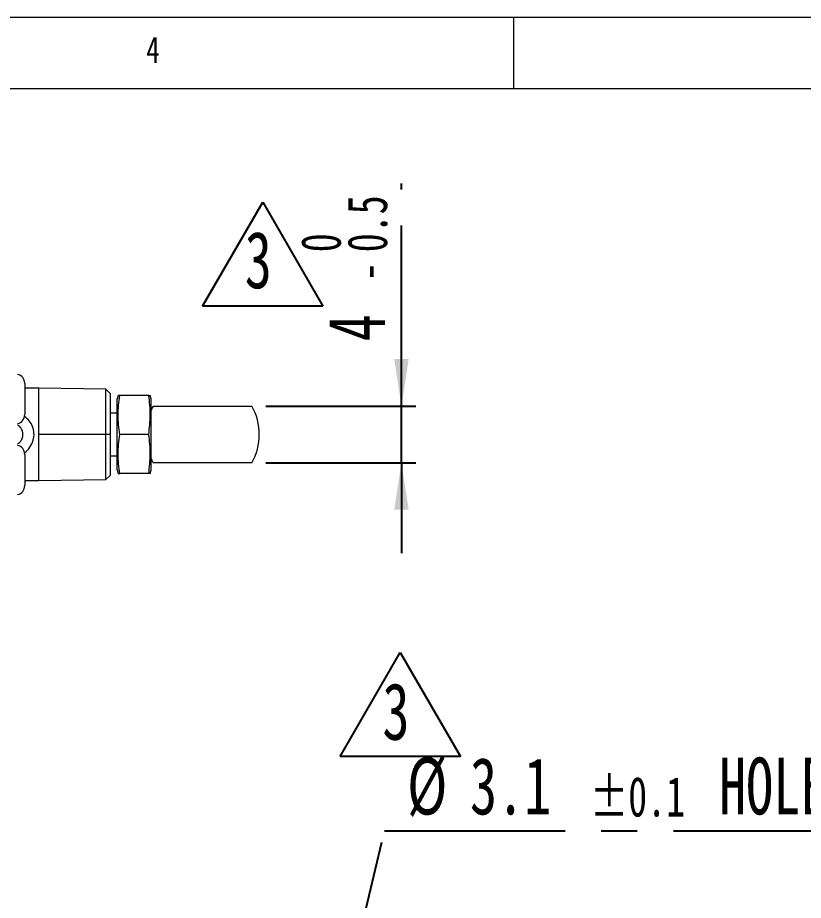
# Paper-space layout '시트2-ENG' of a CAD drawing. Header units: millimetres. Extents: x 5 to 415, y 5 to 292.
# Drawn here: x 175.1 to 230.4, y 229.9 to 292 of the extents above; entities that cross this region are included whole.
import ezdxf

# ---------------------------------------------------------------- set-up
doc = ezdxf.new("R2010")
doc.units = ezdxf.units.MM
doc.linetypes.add('CENTERX2', pattern=[20.32, 12.7, -2.54, 2.54, -2.54])
doc.layers.add('CENTER_LINE', color=7, linetype='CENTERX2')
doc.styles.add('SLDTEXTSTYLE0', font='TXT', dxfattribs={"width": 0.7})
doc.styles.add('SLDTEXTSTYLE3', font='TXT', dxfattribs={"width": 0.75})
doc.dimstyles.new('SLDDIMSTYLE6', dxfattribs={"dimtxt": 4, "dimasz": 3.302, "dimexe": 0, "dimexo": 0.0625, "dimgap": 1, "dimtad": 0, "dimtih": 1, "dimtoh": 1, "dimrnd": 1e-09, "dimzin": 12, "dimdsep": 46, "dimtxsty": 'SLDTEXTSTYLE0', "dimsah": 1, "dimcen": 0, "dimadec": 0, "dimazin": 3, "dimtol": 1, "dimtp": 0.1, "dimtm": 0.1, "dimtfac": 1, "dimtmove": 0, "dimatfit": 3, "dimfxl": 1, "dimfrac": 2, "dimtolj": 1, "dimarcsym": 0})
doc.dimstyles.new('SLDDIMSTYLE8', dxfattribs={"dimtxt": 4, "dimasz": 3.302, "dimexe": 0, "dimexo": 0.0625, "dimgap": 1, "dimtad": 1, "dimrnd": 1e-09, "dimzin": 12, "dimdsep": 46, "dimtxsty": 'SLDTEXTSTYLE0', "dimsah": 1, "dimcen": 0.09, "dimadec": 0, "dimazin": 3, "dimtol": 1, "dimtm": 0.5, "dimtfac": 1, "dimtmove": 0, "dimatfit": 0, "dimfxl": 1, "dimfrac": 2, "dimtolj": 1, "dimarcsym": 0})

# ---------------------------------------------------------------- blocks, each defined once
blk = doc.blocks.new('_D_37')
at = {"layer": 'CENTER_LINE'}
for p, q in [((188.477, 182.048), (200.928, 234.756)), ((200.928, 234.756), (236.95, 234.756)), ((187.765, 179.031), (188.477, 182.048)), ((187.765, 179.031), (186.305, 172.851))]:
    blk.add_line(p, q, dxfattribs=at)
for points in [[(188.477, 182.048), (189.731, 185.145), (188.742, 185.378)], [(187.765, 179.031), (186.511, 175.934), (187.5, 175.701)]]:
    blk.add_solid(points, dxfattribs=at)
at = {"layer": 'CENTER_LINE', "attachment_point": 1, "style": 'SLDTEXTSTYLE0'}
for s, insert, char_height in [('%%c', (202.515, 239.912), 4), ('3.1', (206.943, 239.912), 4), ('HOLE', (224.461, 239.912), 4), ('±0.1', (215.405, 238.563), 2.8)]:
    blk.add_mtext(s, dxfattribs=dict(at, insert=insert, char_height=char_height))
blk = doc.blocks.new('_D_44')
at = {"layer": 'CENTER_LINE'}
for p, q in [((202.121, 264.659), (202.121, 280.326)), ((192.585, 264.659), (203.121, 264.659)), ((202.121, 260.659), (202.121, 264.659)), ((192.585, 260.659), (203.121, 260.659)), ((202.121, 260.659), (202.121, 254.309))]:
    blk.add_line(p, q, dxfattribs=at)
for points in [[(202.121, 264.659), (202.629, 267.961), (201.613, 267.961)], [(202.121, 260.659), (201.613, 257.357), (202.629, 257.357)]]:
    blk.add_solid(points, dxfattribs=at)
at = {"layer": 'CENTER_LINE', "attachment_point": 1, "rotation": 90, "style": 'SLDTEXTSTYLE0'}
for s, insert, char_height in [('0.5', (198.313, 275.488), 2.8), ('0', (195.05, 275.488), 2.8), ('-', (198.313, 273.45), 2.8), ('4', (196.965, 269.222), 4)]:
    blk.add_mtext(s, dxfattribs=dict(at, insert=insert, char_height=char_height))
blk = doc.blocks.new('SW_NOTE_0_17')
at = {"layer": 'CENTER_LINE', "color": 0}
for p, q in [((-2.966, -0.11), (1.268, 7.223)), ((1.268, 7.223), (5.502, -0.11)), ((5.502, -0.11), (-2.966, -0.11))]:
    blk.add_line(p, q, dxfattribs=at)
at = {"layer": 'CENTER_LINE', "color": 0, "insert": (0, 5.156), "char_height": 4, "attachment_point": 1, "style": 'SLDTEXTSTYLE0'}
blk.add_mtext('3', dxfattribs=at)
blk = doc.blocks.new('SW_NOTE_0_18')
at = {"layer": 'CENTER_LINE', "color": 0}
for p, q in [((-2.976, -0.029), (1.258, 7.305)), ((1.258, 7.305), (5.491, -0.029)), ((5.491, -0.029), (-2.976, -0.029))]:
    blk.add_line(p, q, dxfattribs=at)
at = {"layer": 'CENTER_LINE', "color": 0, "insert": (0, 5.156), "char_height": 4, "attachment_point": 1, "style": 'SLDTEXTSTYLE0'}
blk.add_mtext('3', dxfattribs=at)

psp = doc.layouts.new('시트2-ENG')

# ---------------------------------------------------------------- linework, layer by layer
at = {"color": 7, "linetype": 'Continuous', "lineweight": 18}
for p, q in [((415, 292), (5, 292)), ((210, 292), (210, 287)), ((410.25, 287), (10, 287)), ((175.621, 266.259), (175.621, 264.059)), ((176.621, 265.909), (175.621, 265.909)), ((181.328, 265.841), (176.621, 265.909)), ((181.621, 265.541), (181.328, 265.841)), ((182.188, 265.409), (182.121, 265.159)), ((184.34, 265.409), (182.302, 265.409)), ((184.521, 265.159), (184.454, 265.409)), ((182.121, 260.159), (182.121, 265.159)), ((184.521, 260.159), (184.521, 265.159)), ((182.121, 264.159), (181.621, 264.159)), ((184.657, 264.659), (191.585, 264.659)), ((181.621, 262.659), (181.328, 262.659)), ((184.34, 262.659), (182.302, 262.659)), ((175.621, 261.259), (175.621, 259.059)), ((181.621, 261.159), (182.121, 261.159)), ((191.585, 260.659), (184.657, 260.659)), ((181.328, 259.478), (181.621, 259.778)), ((182.121, 260.159), (182.188, 259.909)), ((184.34, 259.909), (182.302, 259.909)), ((184.454, 259.909), (184.521, 260.159)), ((175.621, 259.409), (176.621, 259.409)), ((176.621, 259.409), (181.328, 259.478))]:
    psp.add_line(p, q, dxfattribs=at)
for centre, radius, start, end in [((174.971, 266.259), 0.65, 0, 76.65764), ((188.121, 262.659), 4, 150, 154.15807), ((188.121, 262.659), 4, 330, 30), ((174.971, 264.059), 0.65, 283.34236, 0), ((174.971, 261.259), 0.65, 0, 76.65764), ((188.121, 262.659), 4, 205.84193, 210), ((174.971, 259.059), 0.65, 283.34236, 0)]:
    psp.add_arc(centre, radius, start, end, dxfattribs=at)
for points in [[(176.621, 262.659), (176.621, 262.872), (176.621, 263.298), (176.621, 263.911), (176.621, 264.477), (176.621, 264.972), (176.621, 265.38), (176.621, 265.68), (176.621, 265.873), (176.621, 265.897), (176.621, 265.909)], [(176.621, 259.409), (176.621, 259.422), (176.621, 259.446), (176.621, 259.639), (176.621, 259.939), (176.621, 260.347), (176.621, 260.842), (176.621, 261.408), (176.621, 262.021), (176.621, 262.447), (176.621, 262.659)]]:
    psp.add_open_spline(points, degree=3, dxfattribs=at)
for points, knots in [([(181.328, 262.659), (181.328, 262.868), (181.328, 263.284), (181.328, 263.885), (181.328, 264.438), (181.328, 264.924), (181.328, 265.323), (181.328, 265.617), (181.328, 265.806), (181.328, 265.829), (181.328, 265.841)], [0, 0, 0, 0, 0.125067, 0.250128, 0.375199, 0.500288, 0.625392, 0.750491, 0.875565, 1, 1, 1, 1]), ([(181.621, 265.541), (181.621, 265.53), (181.621, 265.509), (181.621, 265.338), (181.621, 265.071), (181.621, 264.709), (181.621, 264.27), (181.621, 263.769), (181.621, 263.225), (181.621, 262.848), (181.621, 262.659)], [0, 0, 0, 0, 0.124681, 0.249813, 0.37499, 0.499725, 0.625099, 0.749753, 0.875052, 1, 1, 1, 1]), ([(182.302, 265.409), (182.239, 265.409), (182.167, 265.409), (182.196, 265.409), (182.2, 265.409)], [0, 0, 0, 0, 0.866838, 1, 1, 1, 1]), ([(182.302, 262.659), (182.247, 263.113), (182.165, 263.797), (182.207, 264.717), (182.27, 265.178), (182.302, 265.409)], [0, 0, 0, 0, 0.4950703, 0.7469106, 1, 1, 1, 1]), ([(184.34, 262.659), (184.395, 263.113), (184.477, 263.797), (184.435, 264.717), (184.372, 265.178), (184.34, 265.409)], [0, 0, 0, 0, 0.4950703, 0.7469106, 1, 1, 1, 1]), ([(184.34, 265.409), (184.402, 265.409), (184.474, 265.409), (184.446, 265.409), (184.442, 265.409)], [0, 0, 0, 0, 0.866838, 1, 1, 1, 1]), ([(175.595, 261.385), (175.605, 261.39), (175.767, 261.47), (176.004, 261.756), (176.242, 262.222), (176.296, 262.748), (176.186, 263.23), (175.958, 263.645), (175.716, 263.834), (175.598, 263.926)], [0, 0, 0, 0, 0.010578, 0.182194, 0.363921, 0.53359, 0.68989, 0.848589, 1, 1, 1, 1]), ([(175.49, 262.659), (175.482, 262.745), (175.467, 262.915), (175.341, 263.137), (175.222, 263.281), (175.132, 263.322), (175.121, 263.327)], [0, 0, 0, 0, 0.313207, 0.62575, 0.95571, 1, 1, 1, 1]), ([(175.121, 261.996), (175.165, 262.024), (175.287, 262.102), (175.421, 262.302), (175.485, 262.51), (175.489, 262.631), (175.49, 262.659)], [0, 0, 0, 0, 0.200643, 0.548816, 0.894878, 1, 1, 1, 1]), ([(181.328, 262.659), (180.449, 262.659), (178.88, 262.659), (177.311, 262.659), (176.621, 262.659)], [0, 0, 0, 0, 0.560014, 1, 1, 1, 1]), ([(181.328, 259.478), (181.328, 259.478), (181.328, 259.457), (181.328, 259.528), (181.328, 259.699), (181.328, 259.998), (181.328, 260.395), (181.328, 260.88), (181.328, 261.434), (181.328, 262.035), (181.328, 262.451), (181.328, 262.659)], [0, 0, 0, 0, 0.0002415, 0.1252183, 0.2501975, 0.3751614, 0.5001078, 0.6250592, 0.7500328, 0.8750195, 1, 1, 1, 1]), ([(181.621, 262.659), (181.621, 262.47), (181.621, 262.092), (181.621, 261.547), (181.621, 261.046), (181.621, 260.607), (181.621, 260.247), (181.621, 259.981), (181.621, 259.81), (181.621, 259.788), (181.621, 259.778)], [0, 0, 0, 0, 0.125679, 0.25024, 0.375404, 0.500297, 0.625079, 0.750287, 0.874832, 1, 1, 1, 1]), ([(182.302, 259.909), (182.247, 260.363), (182.165, 261.047), (182.207, 261.967), (182.27, 262.428), (182.302, 262.659)], [0, 0, 0, 0, 0.49507, 0.746911, 1, 1, 1, 1]), ([(184.34, 259.909), (184.395, 260.363), (184.477, 261.047), (184.435, 261.967), (184.372, 262.428), (184.34, 262.659)], [0, 0, 0, 0, 0.49507, 0.746911, 1, 1, 1, 1]), ([(182.199, 259.909), (182.195, 259.909), (182.167, 259.909), (182.239, 259.909), (182.302, 259.909)], [0, 0, 0, 0, 0.119933, 1, 1, 1, 1]), ([(184.443, 259.909), (184.447, 259.909), (184.475, 259.909), (184.403, 259.909), (184.34, 259.909)], [0, 0, 0, 0, 0.119933, 1, 1, 1, 1])]:
    psp.add_open_spline(points, degree=3, knots=knots, dxfattribs=at)

# ---------------------------------------------------------------- block references
at = {"layer": 'CENTER_LINE'}
for name, p in [('SW_NOTE_0_17', (191.098, 271.794)), ('SW_NOTE_0_18', (200.782, 240.011))]:
    psp.add_blockref(name, p, dxfattribs=at)

# ---------------------------------------------------------------- texts
at = {"color": 7, "linetype": 'Continuous', "lineweight": 0, "insert": (184.167, 290.668), "char_height": 1.852, "attachment_point": 1, "style": 'SLDTEXTSTYLE3'}
psp.add_mtext('4', dxfattribs=at)

# ---------------------------------------------------------------- dimensions: what is measured, and where the dimension line sits
at = {"layer": 'CENTER_LINE'}
dim = psp.add_linear_dim(base=(202.121, 264.659), p1=(191.585, 260.659), p2=(191.585, 264.659), angle=90, dimstyle='SLDDIMSTYLE8', dxfattribs=at)
dim.commit()
dim.dimension.update_dxf_attribs({"geometry": '_D_44', "text_midpoint": (202.121, 274.774), "dimtype": 160})
dim = psp.add_diameter_dim_2p(p1=(188.477, 182.048), p2=(187.765, 179.031), text='<> HOLE', dimstyle='SLDDIMSTYLE6', dxfattribs=at)
dim.commit()
dim.dimension.update_dxf_attribs({"geometry": '_D_37', "text_midpoint": (219.732, 237.586), "dimtype": 163})

doc.saveas('drawing.dxf')
